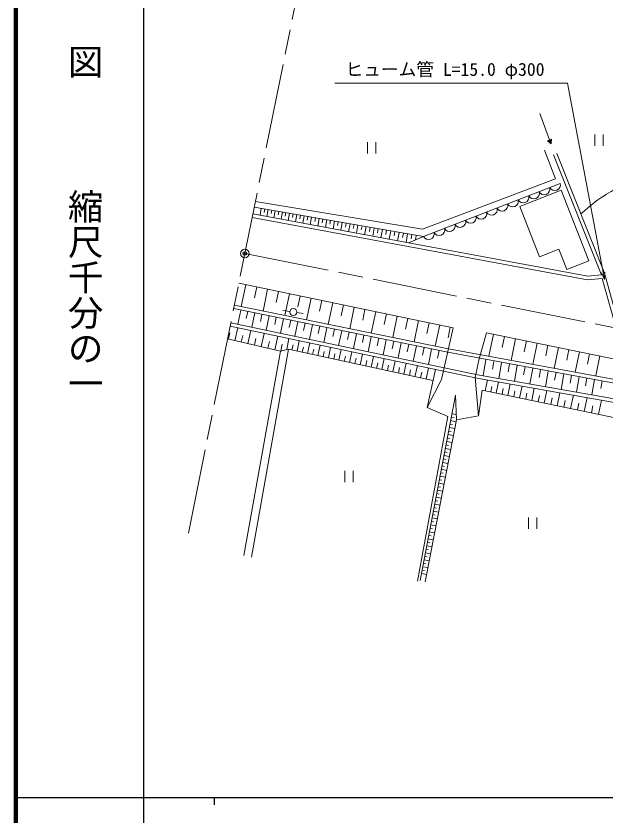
# Model space of a CAD drawing. Units: millimetres, scale not verified. Extents: x 40000 to 680000, y 20000 to 380000.
# Drawn here: x 40000 to 123222, y 202409 to 315411 of the extents above; entities that cross this region are included whole.
import ezdxf
from ezdxf.enums import TextEntityAlignment as Align

# ---------------------------------------------------------------- set-up
doc = ezdxf.new("R2010")
doc.units = ezdxf.units.MM
doc.header["$LTSCALE"] = 1000
doc.header["$PDMODE"] = 32
doc.header["$PDSIZE"] = 500
doc.linetypes.add('CHAIN', pattern=[18.5, 12, -1.5, 3.5, -1.5])
for name, color, linetype, lineweight in [('M-BGD', 7, 'Continuous', 13), ('M-BMK', 2, 'CHAIN', 13), ('M-BMK-SRVR', 3, 'Continuous', 13), ('M-STR-HTXT', 7, 'Continuous', 13), ('M-TTL', 2, 'Continuous', 140), ('M-TTL-BAND', 7, 'Continuous', 25)]:
    doc.layers.add(name, color=color, linetype=linetype, lineweight=lineweight)
doc.layers.add('M-OTRS', color=6, linetype='Continuous')
doc.styles.add('@ＭＳ ゴシック', font='')
doc.styles.add('ＭＳ ゴシック', font='')
doc.styles.get('@ＭＳ ゴシック').set_extended_font_data('@MS Gothic')
doc.styles.get('ＭＳ ゴシック').set_extended_font_data('MS Gothic')

msp = doc.modelspace()

# ---------------------------------------------------------------- linework, layer by layer
at = {"layer": 'M-BGD'}
for p, q in [((113990, 301644), (115388, 297896)), ((121777, 298652), (121777, 297052)), ((122977, 297052), (122977, 298652)), ((89665, 297603), (89665, 296003)), ((90865, 296003), (90865, 297603)), ((115669, 298001), (115107, 297791)), ((115107, 297791), (115598, 297334)), ((115126, 297798), (115140, 297761)), ((115145, 297805), (115172, 297730)), ((115163, 297812), (115205, 297700)), ((115182, 297819), (115238, 297669)), ((115201, 297826), (115271, 297639)), ((115219, 297833), (115303, 297608)), ((115238, 297840), (115336, 297578)), ((115257, 297847), (115369, 297547)), ((115276, 297854), (115402, 297517)), ((115294, 297861), (115434, 297486)), ((115313, 297868), (115467, 297456)), ((115318, 298083), (115388, 297896)), ((115332, 297875), (115500, 297425)), ((115351, 297882), (115532, 297395)), ((115369, 297889), (115565, 297364)), ((115388, 297896), (115598, 297334)), ((115407, 297903), (115603, 297378)), ((115426, 297910), (115607, 297423)), ((115444, 297917), (115612, 297467)), ((115463, 297924), (115617, 297512)), ((115482, 297931), (115622, 297556)), ((115501, 297938), (115626, 297601)), ((115519, 297945), (115631, 297645)), ((115538, 297952), (115636, 297690)), ((115557, 297959), (115641, 297734)), ((115576, 297966), (115645, 297778)), ((115594, 297973), (115650, 297823)), ((115598, 297334), (115669, 298001)), ((115613, 297980), (115655, 297867)), ((115632, 297987), (115660, 297912)), ((115650, 297994), (115664, 297956)), ((116227, 292404), (114664, 296475)), ((97436, 285280), (116227, 292404)), ((97585, 284242), (116898, 291738)), ((117039, 290787), (111186, 288496)), ((120947, 280805), (117039, 290787)), ((73666, 288421), (97585, 284242)), ((73821, 289190), (97436, 285280)), ((74651, 288249), (74479, 287267)), ((75143, 288163), (75057, 287672)), ((111186, 288496), (113959, 281412)), ((75636, 288077), (75462, 287084)), ((76132, 287990), (76045, 287494)), ((76629, 287903), (76453, 286899)), ((77131, 287816), (77043, 287314)), ((77633, 287728), (77455, 286712)), ((78141, 287639), (78052, 287131)), ((78648, 287550), (78469, 286524)), ((79162, 287461), (79072, 286947)), ((79675, 287371), (79494, 286333)), ((80195, 287280), (80104, 286761)), ((80714, 287190), (80530, 286139)), ((81239, 287098), (81147, 286573)), ((81764, 287006), (81579, 285944)), ((82295, 286913), (82202, 286382)), ((82826, 286821), (82639, 285747)), ((83363, 286727), (83269, 286190)), ((83900, 286633), (83711, 285547)), ((84443, 286538), (84349, 285995)), ((84987, 286443), (84795, 285345)), ((85536, 286347), (85440, 285798)), ((86085, 286251), (85891, 285140)), ((86641, 286154), (86544, 285599)), ((87196, 286057), (87000, 284934)), ((87758, 285959), (87660, 285397)), ((88319, 285861), (88121, 284725)), ((88888, 285762), (88788, 285194)), ((89456, 285663), (89255, 284514)), ((90030, 285562), (89930, 284988)), ((90605, 285462), (90402, 284300)), ((91186, 285360), (91084, 284779)), ((91767, 285259), (91561, 284084)), ((92354, 285156), (92251, 284569)), ((92942, 285054), (92734, 283865)), ((93536, 284950), (93432, 284356)), ((94130, 284846), (93920, 283644)), ((94731, 284741), (94626, 284140)), ((95332, 284636), (95119, 283421)), ((97585, 284242), (95435, 283362)), ((95939, 284530), (95833, 283922)), ((96547, 284424), (96433, 283771)), ((113959, 281412), (116688, 282481)), ((116688, 282481), (117823, 279582)), ((117823, 279582), (120947, 280805)), ((122839, 278346), (126915, 263640)), ((71489, 277660), (101752, 271374)), ((72468, 277457), (71827, 274371)), ((74010, 277136), (73690, 275594)), ((75553, 276816), (74914, 273741)), ((77091, 276496), (76771, 274959)), ((78628, 276177), (77991, 273112)), ((80160, 275859), (79842, 274326)), ((81693, 275540), (81058, 272486)), ((83220, 275223), (82903, 273696)), ((84747, 274906), (84115, 271862)), ((71744, 273878), (71335, 271875)), ((72746, 273673), (72541, 272672)), ((73747, 273469), (73336, 271454)), ((78691, 273653), (77690, 273808)), ((79680, 273512), (80576, 273372)), ((86269, 274590), (85953, 273068)), ((87791, 274274), (87161, 271240)), ((89308, 273959), (88993, 272442)), ((90825, 273643), (90197, 270620)), ((74755, 273263), (74549, 272255)), ((75763, 273057), (75349, 271030)), ((76776, 272850), (76569, 271837)), ((77790, 272643), (77373, 270605)), ((78809, 272435), (78601, 271416)), ((92337, 273329), (92023, 271817)), ((93849, 273015), (93223, 270002)), ((95356, 272702), (95043, 271196)), ((96862, 272389), (96238, 269386)), ((70910, 269555), (71326, 271366)), ((79828, 272227), (79409, 270176)), ((80854, 272018), (80644, 270992)), ((81879, 271808), (81458, 269745)), ((82910, 271597), (82700, 270566)), ((83942, 271387), (83518, 269312)), ((98364, 272077), (98052, 270576)), ((99866, 271765), (99244, 268772)), ((101752, 271374), (100126, 264080)), ((101363, 271455), (101052, 269958)), ((70005, 269763), (70213, 270669)), ((71832, 269343), (72044, 270266)), ((72754, 269131), (73178, 270976)), ((74634, 268699), (75066, 270579)), ((76550, 268259), (76990, 270174)), ((84979, 271175), (84767, 270138)), ((86017, 270963), (85590, 268876)), ((87060, 270750), (86847, 269707)), ((88103, 270537), (87675, 268438)), ((89153, 270323), (88939, 269273)), ((90203, 270108), (89771, 267997)), ((105419, 267005), (106473, 270676)), ((106473, 270676), (126088, 266648)), ((107452, 270475), (106809, 267342)), ((109019, 270154), (108697, 268587)), ((69896, 269788), (77357, 268073)), ((73694, 268915), (73910, 269855)), ((75592, 268479), (75812, 269437)), ((77404, 268084), (77589, 269041)), ((78257, 268287), (78566, 269843)), ((78984, 268237), (79142, 268965)), ((79712, 268079), (80028, 269535)), ((81178, 267761), (81496, 269226)), ((91258, 269893), (91043, 268837)), ((92314, 269677), (91880, 267553)), ((93376, 269460), (93159, 268398)), ((94438, 269243), (94001, 267107)), ((95506, 269025), (95288, 267957)), ((110585, 269832), (109955, 266763)), ((112120, 269517), (111805, 267982)), ((113654, 269201), (113037, 266195)), ((77357, 268073), (72214, 239224)), ((73259, 238952), (78495, 268343)), ((77357, 268073), (78495, 268343)), ((78495, 268343), (98917, 263910)), ((80445, 267920), (80604, 268653)), ((81916, 267601), (82076, 268338)), ((82653, 267441), (82973, 268916)), ((83395, 267279), (83557, 268022)), ((84138, 267118), (84460, 268603)), ((85632, 266794), (85956, 268288)), ((87136, 266467), (87463, 267971)), ((96574, 268807), (96135, 266658)), ((97648, 268588), (97429, 267513)), ((98723, 268368), (98281, 266207)), ((99797, 268149), (99577, 267074)), ((115158, 268893), (114849, 267390)), ((116661, 268584), (116056, 265639)), ((118133, 268282), (117831, 266809)), ((119605, 267979), (119013, 265095)), ((84885, 266956), (85047, 267703)), ((86384, 266631), (86547, 267383)), ((87893, 266303), (88057, 267060)), ((88650, 266139), (88978, 267653)), ((89412, 265974), (89577, 266735)), ((90173, 265808), (90504, 267332)), ((91707, 265475), (92040, 267009)), ((104869, 264328), (105419, 267005)), ((106403, 266828), (106004, 264617)), ((121047, 267683), (120751, 266241)), ((122490, 267387), (121909, 264562)), ((90940, 265642), (91106, 266409)), ((92478, 265308), (92646, 266080)), ((93250, 265140), (93585, 266684)), ((94027, 264972), (94195, 265749)), ((94803, 264803), (95140, 266357)), ((96367, 264464), (96706, 266027)), ((97940, 264122), (98281, 265696)), ((107508, 266629), (107309, 265523)), ((108614, 266430), (108217, 264224)), ((109717, 266231), (109518, 265128)), ((110820, 266032), (110423, 263833)), ((111919, 265834), (111721, 264734)), ((113019, 265636), (112624, 263443)), ((95585, 264634), (95755, 265415)), ((97153, 264293), (97324, 265080)), ((98114, 260130), (99253, 265492)), ((114116, 265438), (113918, 264342)), ((115212, 265241), (114818, 263053)), ((116306, 265044), (116109, 263950)), ((117400, 264847), (117007, 262665)), ((118490, 264650), (118294, 263559)), ((119581, 264453), (119189, 262278)), ((100126, 264080), (98114, 260130)), ((105342, 258912), (104869, 264328)), ((106293, 262475), (106610, 264001)), ((107865, 262148), (108192, 263721)), ((109486, 261811), (109823, 263432)), ((120669, 264257), (120473, 263170)), ((121757, 264061), (121366, 261892)), ((122842, 263866), (122646, 262781)), ((105342, 258912), (105872, 262562)), ((105872, 262562), (128874, 257780)), ((107079, 262312), (107243, 263098)), ((108676, 261980), (108844, 262790)), ((110321, 261638), (110494, 262472)), ((111155, 261464), (111503, 263134)), ((112876, 261106), (113233, 262827)), ((114648, 260738), (115017, 262510)), ((116474, 260358), (116854, 262184)), ((97087, 235662), (102085, 261836)), ((102057, 261692), (102132, 261678)), ((102085, 261836), (102230, 258347)), ((112016, 261285), (112194, 262145)), ((113762, 260922), (113946, 261808)), ((115561, 260548), (115751, 261461)), ((117415, 260163), (117611, 261103)), ((118356, 259967), (118747, 261849)), ((120295, 259564), (120698, 261503)), ((122292, 259149), (122707, 261146)), ((98114, 260130), (101036, 258850)), ((119325, 259765), (119527, 260735)), ((121293, 259356), (121501, 260355)), ((101036, 258850), (96730, 235581)), ((101588, 259236), (102198, 259120)), ((102230, 258347), (105342, 258912)), ((102230, 258347), (97800, 235505)), ((101307, 257763), (101697, 257689)), ((101401, 258254), (102183, 258105)), ((101495, 258745), (101886, 258671)), ((101120, 256781), (101508, 256707)), ((101213, 257272), (101993, 257123)), ((100932, 255799), (101319, 255725)), ((101026, 256290), (101802, 256141)), ((100651, 254325), (101422, 254178)), ((100744, 254816), (101130, 254743)), ((100838, 255307), (101612, 255160)), ((100463, 253343), (101231, 253196)), ((100557, 253834), (100941, 253761)), ((100276, 252361), (101041, 252215)), ((100369, 252852), (100752, 252779)), ((86448, 251183), (86448, 249583)), ((87648, 249583), (87648, 251183)), ((99994, 250887), (100374, 250815)), ((100088, 251378), (100850, 251233)), ((100182, 251870), (100563, 251797)), ((99807, 249905), (100185, 249833)), ((99900, 250396), (100660, 250251)), ((99619, 248923), (99996, 248851)), ((99713, 249414), (100470, 249269)), ((99432, 247941), (99807, 247869)), ((99525, 248432), (100279, 248288)), ((99150, 246467), (99898, 246324)), ((99244, 246958), (99618, 246887)), ((99338, 247449), (100089, 247306)), ((98963, 245485), (99708, 245343)), ((99056, 245976), (99429, 245905)), ((98775, 244503), (99518, 244361)), ((98869, 244994), (99240, 244923)), ((112393, 244559), (112393, 242959)), ((113593, 242959), (113593, 244559)), ((98494, 243029), (98862, 242959)), ((98588, 243520), (99327, 243379)), ((98681, 244012), (99051, 243941)), ((98306, 242047), (98673, 241977)), ((98400, 242538), (99137, 242397)), ((98119, 241065), (98484, 240995)), ((98212, 241556), (98946, 241416)), ((97837, 239591), (98566, 239452)), ((97931, 240082), (98295, 240013)), ((98025, 240574), (98756, 240434)), ((97650, 238609), (98375, 238471)), ((97744, 239100), (98106, 239031)), ((97462, 237627), (98185, 237489)), ((97556, 238118), (97917, 238049)), ((97275, 236645), (97994, 236507)), ((97368, 237136), (97728, 237067))]:
    msp.add_line(p, q, dxfattribs=at)
for points in [[(115965, 295811), (122672, 278949), (122703, 278835)], [(116430, 295995), (123146, 279109), (127451, 263580)], [(73463, 287456), (120779, 278639), (122703, 278835)], [(73371, 286965), (120758, 278134), (122839, 278346)], [(70763, 274078), (100993, 267905), (126842, 263145), (149316, 260636), (166735, 261007), (175119, 261692)], [(70863, 274568), (101088, 268395), (126915, 263640)], [(70257, 271590), (105124, 264257), (129857, 259878), (141585, 258864), (150534, 258393), (174715, 259403)], [(70360, 272080), (105219, 264748), (129922, 260374), (141620, 259362), (150537, 258893), (174712, 259903)]]:
    msp.add_lwpolyline(points, dxfattribs=at)
msp.add_circle((79187, 273593), 500, dxfattribs=at)
for centre in [(116117, 291546), (113146, 290393), (114632, 290969), (110175, 289240), (111661, 289816), (107204, 288087), (108690, 288663), (104233, 286933), (105718, 287510), (101262, 285780), (102747, 286357), (98291, 284627), (99776, 285204)]:
    msp.add_arc(centre, 804, 208.6102, 13.81447, dxfattribs=at)
msp.add_open_spline([(119819, 287475), (121283, 288732), (121725, 289150), (123090, 290019), (124087, 290655), (124658, 291000), (125731, 291497), (127665, 292394), (128903, 292496), (130941, 293121), (131960, 293434), (132555, 293533), (133558, 293896), (136538, 294976), (137504, 296096), (140330, 298367)], degree=3, knots=[0, 0, 0, 0, 1, 1, 1, 2, 2, 2, 3, 3, 3, 4, 4, 4, 5, 5, 5, 5], dxfattribs=at)
at = {"layer": 'M-BMK'}
for p, q in [((64352, 242379), (81461, 326958)), ((72340, 281866), (127070, 270867))]:
    msp.add_line(p, q, dxfattribs=at)
at = {"layer": 'M-BMK-SRVR'}
msp.add_circle((72340, 281866), 600, dxfattribs=at)
at = {"layer": 'M-OTRS'}
msp.add_point((72340, 281866), dxfattribs=at)
at = {"layer": 'M-STR-HTXT'}
for p, q in [((117908, 305908), (85042, 305908)), ((123136, 278187), (117908, 305908)), ((123136, 278187), (122705, 279123)), ((123136, 278187), (123197, 279216))]:
    msp.add_line(p, q, dxfattribs=at)
at = {"layer": 'M-TTL'}
msp.add_line((40000, 380000), (40000, 20000), dxfattribs=at)
at = {"layer": 'M-TTL-BAND'}
for p, q in [((58000, 370000), (58000, 20000)), ((40000, 205000), (579000, 205000)), ((68000, 205000), (68000, 204000))]:
    msp.add_line(p, q, dxfattribs=at)

# ---------------------------------------------------------------- texts
at = {"layer": 'M-STR-HTXT', "style": 'ＭＳ ゴシック'}
msp.add_text('ヒューム管 L=15.0 φ300', height=1833, dxfattribs=at).set_placement((100621, 306408), align=Align.BOTTOM_CENTER)
at = {"layer": 'M-TTL-BAND', "style": '@ＭＳ ゴシック'}
for s, p in [('平\u3000\u3000面\u3000\u3000図', (49777, 306475)), ('縮尺千分の一', (49777, 261030))]:
    msp.add_text(s, height=3666, rotation=270, dxfattribs=at).set_placement(p, align=Align.MIDDLE_RIGHT)

doc.saveas('drawing.dxf')
